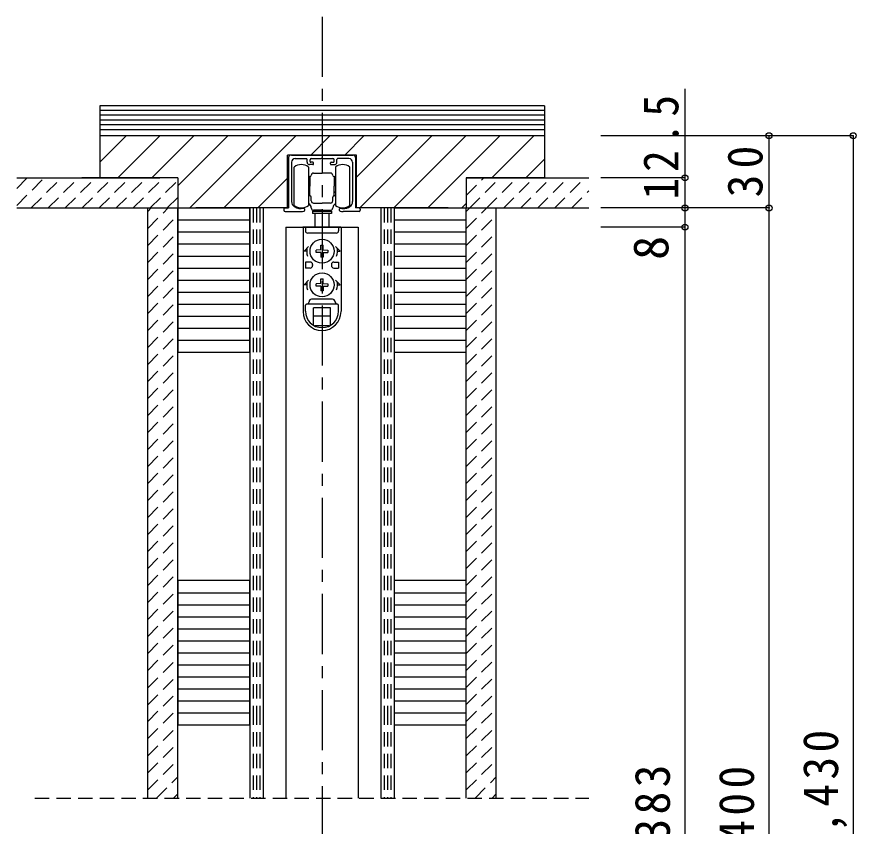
# Model space of a CAD drawing. Units: millimetres, scale not verified. Extents: x -1000 to 950, y -718 to 696.
# Drawn here: x -548 to -198.8, y -206.7 to 129.9 of the extents above; entities that cross this region are included whole.
import ezdxf
from ezdxf.enums import TextEntityAlignment as Align

# ---------------------------------------------------------------- set-up
doc = ezdxf.new("R2010")
doc.units = ezdxf.units.MM
doc.header["$LTSCALE"] = 5
doc.header["$PDMODE"] = 32
doc.header["$PDSIZE"] = 2.5
doc.linetypes.add('CHAIN1', pattern=[8, 5, -1, 1, -1])
doc.linetypes.add('DASHED1', pattern=[1.8, 1.2, -0.6])
doc.layers.add('5-0', color=7, linetype='Continuous')
doc.layers.add('5-B', color=4, linetype='Continuous')
doc.styles.add('ＭＳ ゴシック', font='')
doc.styles.get('ＭＳ ゴシック').set_extended_font_data('MS Gothic')

msp = doc.modelspace()

# ---------------------------------------------------------------- linework, layer by layer
at = {"layer": '5-0', "color": 4, "linetype": 'CHAIN1'}
msp.add_line((-421, 129.91), (-421, -567.5), dxfattribs=at)
at = {"layer": '5-0', "color": 3}
for p, q in [((-513.5, 92.936), (-513.5, 62.936)), ((-328.5, 92.936), (-513.5, 92.936)), ((-328.5, 90.936), (-513.5, 90.936)), ((-328.5, 92.936), (-328.5, 62.936)), ((-328.5, 88.936), (-513.5, 88.936)), ((-328.5, 86.936), (-513.5, 86.936)), ((-328.5, 84.936), (-513.5, 84.936)), ((-328.5, 82.936), (-513.5, 82.936)), ((-513.5, 69.494), (-502.558, 80.436)), ((-328.5, 80.436), (-513.5, 80.436)), ((-505.916, 62.936), (-488.416, 80.436)), ((-491.774, 62.936), (-474.274, 80.436)), ((-481, 59.568), (-460.132, 80.436)), ((-475.99, 50.436), (-445.99, 80.436)), ((-461.847, 50.436), (-431.847, 80.436)), ((-425.705, 72.436), (-417.705, 80.436)), ((-411.563, 72.436), (-403.563, 80.436)), ((-406.6, 63.257), (-389.421, 80.436)), ((-405.279, 50.436), (-375.279, 80.436)), ((-391.137, 50.436), (-361.137, 80.436)), ((-376.995, 50.436), (-346.995, 80.436)), ((-350.352, 62.936), (-332.852, 80.436)), ((-435.4, 50.436), (-435.4, 72.436)), ((-406.6, 72.436), (-435.4, 72.436)), ((-406.6, 50.436), (-406.6, 72.436)), ((-336.21, 62.936), (-328.5, 70.646)), ((-481, 62.936), (-521, 62.936)), ((-481, 62.936), (-481, 50.436)), ((-361, 62.936), (-328.5, 62.936)), ((-361, 62.936), (-361, 50.436)), ((-328.5, 62.936), (-361, 62.936)), ((-447.705, 50.436), (-435.4, 62.741)), ((-481, 50.436), (-451, 50.436)), ((-481, 50.436), (-481, 20.436)), ((-435.4, 50.436), (-473.5, 50.436)), ((-435.4, 50.436), (-451, 50.436)), ((-368.5, 50.436), (-406.601, 50.436)), ((-391, 50.436), (-406.6, 50.436)), ((-391, 50.436), (-361, 50.436)), ((-391, 50.436), (-391, 20.436)), ((-362.852, 50.436), (-361, 52.288)), ((-481, 20.436), (-481, -9.564)), ((-481, 20.436), (-451, 20.436)), ((-391, 20.436), (-391, -9.564)), ((-391, 20.436), (-361, 20.436)), ((-481, -9.564), (-451, -9.564)), ((-391, -9.564), (-361, -9.564)), ((-481, -104.564), (-481, -134.564)), ((-451, -104.564), (-481, -104.564)), ((-391, -104.564), (-391, -134.564)), ((-361, -104.564), (-391, -104.564)), ((-481, -134.564), (-481, -164.564)), ((-481, -134.564), (-451, -134.564)), ((-391, -134.564), (-391, -164.564)), ((-391, -134.564), (-361, -134.564)), ((-481, -164.564), (-451, -164.564)), ((-391, -164.564), (-361, -164.564))]:
    msp.add_line(p, q, dxfattribs=at)
at = {"layer": '5-0'}
for p, q in [((-434.9, 71.436), (-434.9, 65.565)), ((-433.7, 72.436), (-433.882, 72.436)), ((-433.7, 72.436), (-408.1, 72.436)), ((-432.2, 70.936), (-427.5, 70.936)), ((-427.2, 69.436), (-427.2, 70.636)), ((-426, 69.736), (-426, 70.436)), ((-421, 71.236), (-420.48, 70.936)), ((-421, 70.554), (-421, 64.757)), ((-420.48, 70.936), (-416.5, 70.936)), ((-416, 69.736), (-416, 70.436)), ((-414.8, 69.436), (-414.8, 70.636)), ((-409.8, 70.936), (-414.5, 70.936)), ((-407.1, 71.436), (-407.1, 65.794)), ((-434.9, 68.663), (-434.9, 50.436)), ((-433.7, 69.436), (-433.7, 53.065)), ((-432.6, 51.436), (-432.6, 67.436)), ((-426.6, 67.436), (-426.6, 59.436)), ((-424.8, 68.436), (-426.2, 68.436)), ((-424.8, 69.436), (-425.7, 69.436)), ((-424.5, 68.736), (-424.5, 69.136)), ((-417.5, 68.736), (-417.5, 69.136)), ((-417.2, 69.436), (-416.3, 69.436)), ((-417.2, 68.436), (-415.8, 68.436)), ((-415.4, 67.436), (-415.4, 59.436)), ((-409.4, 51.436), (-409.4, 67.436)), ((-408.3, 69.436), (-408.3, 53.065)), ((-407.1, 68.663), (-407.1, 50.436)), ((-426.6, 63.436), (-426.3, 63.436)), ((-426.1, 63.236), (-426.3, 63.436)), ((-426, 63.436), (-426.1, 63.436)), ((-426.1, 63.436), (-426.1, 59.436)), ((-424.5, 64.936), (-421, 64.936)), ((-417.5, 64.936), (-421, 64.936)), ((-416, 63.436), (-415.9, 63.436)), ((-415.9, 63.236), (-415.7, 63.436)), ((-415.9, 63.436), (-415.9, 59.436)), ((-415.4, 63.436), (-415.7, 63.436)), ((-426.6, 61.936), (-426.1, 61.936)), ((-426.6, 59.436), (-426.6, 51.436)), ((-426.3, 61.936), (-426.1, 62.136)), ((-426.1, 55.436), (-426.1, 59.436)), ((-415.7, 61.936), (-415.9, 62.136)), ((-415.4, 61.936), (-415.9, 61.936)), ((-415.9, 55.436), (-415.9, 59.436)), ((-415.4, 59.436), (-415.4, 51.436)), ((-426.6, 56.936), (-426.1, 56.936)), ((-426.1, 56.736), (-426.3, 56.936)), ((-415.4, 56.936), (-415.9, 56.936)), ((-415.9, 56.736), (-415.7, 56.936)), ((-434.9, 53.034), (-434.9, 52.961)), ((-426.6, 55.436), (-426.3, 55.436)), ((-426.1, 55.636), (-426.3, 55.436)), ((-426, 55.436), (-426.1, 55.436)), ((-425.5, 53.436), (-425.5, 54.936)), ((-424.5, 52.436), (-421, 52.436)), ((-417.5, 52.436), (-421, 52.436)), ((-416.5, 53.436), (-416.5, 54.936)), ((-416, 55.436), (-415.9, 55.436)), ((-415.9, 55.636), (-415.7, 55.436)), ((-415.4, 55.436), (-415.7, 55.436)), ((-436.9, 49.936), (-436.9, 49.436)), ((-436.4, 50.436), (-434.9, 50.436)), ((-436.4, 48.936), (-429.8, 48.936)), ((-428.25, 49.986), (-428.25, 49.37)), ((-425, 49.136), (-425, 48.136)), ((-421, 49.436), (-424.5, 49.436)), ((-424, 49.436), (-424, 49.136)), ((-421, 49.436), (-417.5, 49.436)), ((-418, 49.436), (-418, 49.136)), ((-413.75, 49.37), (-413.75, 49.986)), ((-405.6, 48.936), (-412.2, 48.936)), ((-405.6, 50.436), (-407.1, 50.436)), ((-405.1, 49.936), (-405.1, 49.436)), ((-481, 45.436), (-451, 45.436)), ((-417, 48.136), (-425, 48.136)), ((-424, 48.136), (-424, 42.436)), ((-418, 42.436), (-418, 48.136)), ((-391, 45.436), (-361, 45.436)), ((-413.144, 42.436), (-428.944, 42.436)), ((-428.901, 42.436), (-428.901, 7.536)), ((-427.901, 42.436), (-427.901, 40.936)), ((-414.101, 42.436), (-414.101, 40.936)), ((-413.101, 42.436), (-413.101, 7.536)), ((-481, 40.436), (-451, 40.436)), ((-415.101, 39.936), (-426.901, 39.936)), ((-391, 40.436), (-361, 40.436)), ((-481, 35.436), (-451, 35.436)), ((-391, 35.436), (-361, 35.436)), ((-426.658, 34.436), (-428.501, 32.436)), ((-427.401, 32.436), (-428.501, 32.436)), ((-421.521, 32.956), (-423.451, 32.922)), ((-423.451, 31.95), (-423.451, 32.922)), ((-421.521, 31.916), (-423.451, 31.95)), ((-421.521, 32.956), (-421.487, 34.886)), ((-421.521, 31.916), (-421.487, 29.986)), ((-421.487, 34.886), (-420.515, 34.886)), ((-420.481, 32.956), (-420.515, 34.886)), ((-420.481, 31.916), (-420.515, 29.986)), ((-420.481, 32.956), (-418.551, 32.922)), ((-420.481, 31.916), (-418.551, 31.95)), ((-418.551, 32.922), (-418.551, 31.95)), ((-415.344, 34.436), (-413.501, 32.436)), ((-414.601, 32.436), (-413.501, 32.436)), ((-481, 30.436), (-451, 30.436)), ((-420.515, 29.986), (-421.487, 29.986)), ((-391, 30.436), (-361, 30.436)), ((-481, 25.436), (-451, 25.436)), ((-425.901, 27.936), (-427.901, 27.936)), ((-427.901, 27.936), (-427.901, 25.436)), ((-425.901, 25.436), (-427.901, 25.436)), ((-424.901, 26.936), (-424.901, 26.436)), ((-417.101, 26.936), (-417.101, 26.436)), ((-416.101, 27.936), (-414.101, 27.936)), ((-416.101, 25.436), (-414.101, 25.436)), ((-414.101, 27.936), (-414.101, 25.436)), ((-391, 25.436), (-361, 25.436)), ((-426.658, 20.436), (-428.501, 18.436)), ((-427.401, 18.436), (-428.501, 18.436)), ((-421.521, 18.956), (-423.451, 18.922)), ((-423.451, 17.95), (-423.451, 18.922)), ((-421.521, 17.916), (-423.451, 17.95)), ((-421.521, 18.956), (-421.487, 20.886)), ((-421.521, 17.916), (-421.487, 15.986)), ((-421.487, 20.886), (-420.515, 20.886)), ((-420.481, 18.956), (-420.515, 20.886)), ((-420.481, 17.916), (-420.515, 15.986)), ((-420.481, 18.956), (-418.551, 18.922)), ((-420.481, 17.916), (-418.551, 17.95)), ((-418.551, 18.922), (-418.551, 17.95)), ((-415.344, 20.436), (-413.501, 18.436)), ((-414.601, 18.436), (-413.501, 18.436)), ((-481, 15.436), (-451, 15.436)), ((-420.515, 15.986), (-421.487, 15.986)), ((-391, 15.436), (-361, 15.436)), ((-416.601, 12.436), (-425.401, 12.436)), ((-481, 10.436), (-451, 10.436)), ((-427.901, 7.536), (-427.901, 9.936)), ((-414.601, 10.436), (-427.401, 10.436)), ((-424.501, 1.59), (-424.501, 8.936)), ((-417.501, 8.936), (-424.501, 8.936)), ((-417.501, 1.59), (-417.501, 8.936)), ((-414.101, 7.536), (-414.101, 9.936)), ((-391, 10.436), (-361, 10.436)), ((-481, 5.436), (-451, 5.436)), ((-417.501, 5.436), (-424.501, 5.436)), ((-391, 5.436), (-361, 5.436)), ((-481, 0.436), (-451, 0.436)), ((-417.973, 1.336), (-424.029, 1.336)), ((-391, 0.436), (-361, 0.436)), ((-481, -4.564), (-451, -4.564)), ((-391, -4.564), (-361, -4.564)), ((-481, -109.564), (-451, -109.564)), ((-391, -109.564), (-361, -109.564)), ((-481, -114.564), (-451, -114.564)), ((-391, -114.564), (-361, -114.564)), ((-481, -119.564), (-451, -119.564)), ((-391, -119.564), (-361, -119.564)), ((-481, -124.564), (-451, -124.564)), ((-391, -124.564), (-361, -124.564)), ((-481, -129.564), (-451, -129.564)), ((-391, -129.564), (-361, -129.564)), ((-481, -139.564), (-451, -139.564)), ((-391, -139.564), (-361, -139.564)), ((-481, -144.564), (-451, -144.564)), ((-391, -144.564), (-361, -144.564)), ((-481, -149.564), (-451, -149.564)), ((-391, -149.564), (-361, -149.564)), ((-481, -154.564), (-451, -154.564)), ((-391, -154.564), (-361, -154.564)), ((-481, -159.564), (-451, -159.564)), ((-391, -159.564), (-361, -159.564))]:
    msp.add_line(p, q, dxfattribs=at)
at = {"layer": '5-0', "color": 2}
for p, q in [((-548, 62.936), (-488.5, 62.936)), ((-361, 62.936), (-310, 62.936)), ((-548, 50.436), (-481, 50.436)), ((-493.5, -158.564), (-493.5, 50.436)), ((-481, -158.564), (-481, 50.436)), ((-451, 50.436), (-451, -158.564)), ((-445.5, 50.436), (-445.5, -158.564)), ((-396.5, 50.436), (-396.5, -158.564)), ((-391, 50.436), (-391, -158.564)), ((-361, 50.436), (-310, 50.436)), ((-361, -158.564), (-361, 50.436)), ((-348.5, -158.564), (-348.5, 50.436)), ((-493.5, -194.986), (-493.5, -158.564)), ((-481, -194.986), (-481, -158.564)), ((-451, -158.564), (-451, -194.986)), ((-445.5, -158.564), (-445.5, -194.986)), ((-396.5, -158.564), (-396.5, -194.986)), ((-391, -158.564), (-391, -194.986)), ((-361, -194.986), (-361, -158.564)), ((-348.5, -194.986), (-348.5, -158.564))]:
    msp.add_line(p, q, dxfattribs=at)
at = {"layer": '5-0', "color": 4, "linetype": 'DASHED1'}
for p, q in [((-548, 58.548), (-543.612, 62.936)), ((-548, 51.477), (-536.541, 62.936)), ((-541.97, 50.436), (-529.47, 62.936)), ((-534.899, 50.436), (-522.399, 62.936)), ((-527.828, 50.436), (-515.328, 62.936)), ((-520.757, 50.436), (-508.257, 62.936)), ((-513.686, 50.436), (-501.186, 62.936)), ((-506.615, 50.436), (-494.115, 62.936)), ((-499.544, 50.436), (-487.044, 62.936)), ((-361, 55.622), (-353.686, 62.936)), ((-359.544, 50.436), (-347.044, 62.936)), ((-352.473, 50.436), (-339.973, 62.936)), ((-345.402, 50.436), (-332.902, 62.936)), ((-338.331, 50.436), (-325.831, 62.936)), ((-331.26, 50.436), (-318.76, 62.936)), ((-324.189, 50.436), (-311.689, 62.936)), ((-492.473, 50.436), (-481, 61.909)), ((-317.118, 50.436), (-310, 57.554)), ((-485.402, 50.436), (-481, 54.838)), ((-493.5, 48.98), (-492.044, 50.436)), ((-493.5, 41.909), (-484.973, 50.436)), ((-485.072, 50.337), (-485.025, 50.384)), ((-485.025, 50.384), (-484.973, 50.436)), ((-449.625, 50.436), (-449.625, -158.564)), ((-448.25, 50.436), (-448.25, -158.564)), ((-446.875, 50.436), (-446.875, -158.564)), ((-395.125, 50.436), (-395.125, -158.564)), ((-393.75, 50.436), (-393.75, -158.564)), ((-392.375, 50.436), (-392.375, -158.564)), ((-361, 48.98), (-359.544, 50.436)), ((-361, 41.909), (-352.473, 50.436)), ((-493.5, 34.838), (-481, 47.338)), ((-361, 34.838), (-348.5, 47.338)), ((-493.5, 27.767), (-481, 40.267)), ((-361, 27.767), (-348.5, 40.267)), ((-493.5, 20.696), (-481, 33.196)), ((-361, 20.696), (-348.5, 33.196)), ((-493.5, 13.625), (-481, 26.125)), ((-361, 13.625), (-348.5, 26.125)), ((-493.5, 6.554), (-481, 19.054)), ((-361, 6.554), (-348.5, 19.054)), ((-493.5, -0.518), (-481, 11.982)), ((-361, -0.518), (-348.5, 11.982)), ((-493.5, -7.589), (-481, 4.911)), ((-361, -7.589), (-348.5, 4.911)), ((-493.5, -14.66), (-481, -2.16)), ((-361, -14.66), (-348.5, -2.16)), ((-493.5, -21.731), (-481, -9.231)), ((-361, -21.731), (-348.5, -9.231)), ((-493.5, -28.802), (-481, -16.302)), ((-361, -28.802), (-348.5, -16.302)), ((-493.5, -35.873), (-481, -23.373)), ((-361, -35.873), (-348.5, -23.373)), ((-493.5, -42.944), (-481, -30.444)), ((-361, -42.944), (-348.5, -30.444)), ((-493.5, -50.015), (-481, -37.515)), ((-361, -50.015), (-348.5, -37.515)), ((-493.5, -57.086), (-481, -44.586)), ((-361, -57.086), (-348.5, -44.586)), ((-493.5, -64.157), (-481, -51.657)), ((-361, -64.157), (-348.5, -51.657)), ((-493.5, -71.228), (-481, -58.728)), ((-361, -71.228), (-348.5, -58.728)), ((-493.5, -78.299), (-481, -65.799)), ((-361, -78.299), (-348.5, -65.799)), ((-493.5, -85.37), (-481, -72.87)), ((-361, -85.37), (-348.5, -72.87)), ((-493.5, -92.441), (-481, -79.941)), ((-361, -92.441), (-348.5, -79.941)), ((-493.5, -99.512), (-481, -87.012)), ((-361, -99.512), (-348.5, -87.012)), ((-493.5, -106.584), (-481, -94.084)), ((-361, -106.584), (-348.5, -94.084)), ((-493.5, -113.655), (-481, -101.155)), ((-361, -113.655), (-348.5, -101.155)), ((-493.5, -120.726), (-481, -108.226)), ((-361, -120.726), (-348.5, -108.226)), ((-493.5, -127.797), (-481, -115.297)), ((-361, -127.797), (-348.5, -115.297)), ((-493.5, -134.868), (-481, -122.368)), ((-361, -134.868), (-348.5, -122.368)), ((-493.5, -141.939), (-481, -129.439)), ((-361, -141.939), (-348.5, -129.439)), ((-493.5, -149.162), (-481, -136.662)), ((-361, -149.01), (-348.5, -136.51)), ((-493.5, -156.233), (-481, -143.733)), ((-361, -156.081), (-348.5, -143.581)), ((-493.5, -163.152), (-481, -150.652)), ((-361, -163.152), (-348.5, -150.652)), ((-493.5, -170.223), (-481, -157.723)), ((-449.625, -158.564), (-449.625, -194.986)), ((-448.25, -158.564), (-448.25, -194.986)), ((-446.875, -158.564), (-446.875, -194.986)), ((-395.125, -158.564), (-395.125, -194.986)), ((-393.75, -158.564), (-393.75, -194.986)), ((-392.375, -158.564), (-392.375, -194.986)), ((-361, -170.223), (-348.5, -157.723)), ((-493.5, -177.446), (-481, -164.946)), ((-361, -177.446), (-348.5, -164.946)), ((-493.5, -184.517), (-481, -172.017)), ((-361, -184.517), (-348.5, -172.017)), ((-493.5, -191.588), (-481, -179.088)), ((-361, -191.588), (-348.5, -179.088)), ((-489.826, -194.986), (-481, -186.159)), ((-357.326, -194.986), (-348.5, -186.159)), ((-540.5, -194.986), (-310, -194.986)), ((-482.755, -194.986), (-481, -193.23)), ((-350.255, -194.986), (-348.5, -193.23))]:
    msp.add_line(p, q, dxfattribs=at)
at = {"layer": '5-0', "color": 6}
for p, q in [((-436, 42.436), (-436, -158.564)), ((-436, 42.436), (-406, 42.436)), ((-406, 42.436), (-406, -158.564)), ((-436, -158.564), (-436, -194.986)), ((-406, -158.564), (-406, -194.986))]:
    msp.add_line(p, q, dxfattribs=at)
at = {"layer": '5-0'}
for points in [[(-425.5, 70.936), (-421.52, 70.936), (-421, 71.236)], [(-425, 49.136), (-417, 49.136), (-417, 48.136)]]:
    msp.add_lwpolyline(points, dxfattribs=at)
at = {"layer": '5-0', "color": 3}
for points in [[(-451, -9.564), (-451, 20.436), (-451, 50.436)], [(-361, -9.564), (-361, 20.436), (-361, 50.436)], [(-451, -164.564), (-451, -134.564), (-451, -104.564)], [(-361, -164.564), (-361, -134.564), (-361, -104.564)]]:
    msp.add_lwpolyline(points, dxfattribs=at)
at = {"layer": '5-0'}
for centre in [(-421.001, 32.436), (-421.001, 18.436)]:
    msp.add_circle(centre, 5, dxfattribs=at)
for centre, radius, start, end in [((-433.9, 71.436), 1, 90, 180), ((-432.2, 69.436), 1.5, 90, 180), ((-427.5, 70.636), 0.3, 0, 90), ((-425.5, 70.436), 0.5, 90, 180), ((-416.5, 70.436), 0.5, 0, 90), ((-414.5, 70.636), 0.3, 90, 180), ((-409.8, 69.436), 1.5, 0, 90), ((-408.1, 71.436), 1, 0, 90), ((-429.6, 63.436), 5, 53.1301, 126.8699), ((-426.2, 69.436), 1, 180, 270), ((-425.7, 69.736), 0.3, 180, 270), ((-424.8, 69.136), 0.3, 0, 90), ((-424.8, 68.736), 0.3, 270, 0), ((-417.2, 69.136), 0.3, 90, 180), ((-417.2, 68.736), 0.3, 180, 270), ((-416.3, 69.736), 0.3, 270, 0), ((-415.8, 69.436), 1, 270, 0), ((-412.4, 63.436), 5, 53.1301, 126.8699), ((-426, 63.936), 0.5, 270, 0), ((-424.5, 63.936), 1, 90, 180), ((-417.5, 63.936), 1, 0, 90), ((-416, 63.936), 0.5, 180, 270), ((-431.2, 53.065), 2.5, 180, 235.9442), ((-426, 54.936), 0.5, 0, 90), ((-424.5, 53.436), 1, 180, 270), ((-417.5, 53.436), 1, 270, 0), ((-416, 54.936), 0.5, 90, 180), ((-410.8, 53.065), 2.5, 304.0558, 0), ((-436.4, 49.936), 0.5, 90, 180), ((-436.4, 49.436), 0.5, 180, 270), ((-429.6, 55.436), 5, 233.1301, 306.8699), ((-429.8, 55.136), 5, 235.9442, 283.64168), ((-429.8, 55.136), 6.2, 270, 282.23163), ((-428.55, 49.986), 0.3, 360, 103.64168), ((-428.55, 49.37), 0.3, 282.23163, 0), ((-427.5, 50.436), 2, 0, 63.25632), ((-424.5, 50.436), 1, 180, 270), ((-417.5, 50.436), 1, 270, 0), ((-414.5, 50.436), 2, 116.74368, 180), ((-412.4, 55.436), 5, 233.1301, 306.8699), ((-413.45, 49.986), 0.3, 76.35832, 180), ((-413.45, 49.37), 0.3, 180, 257.76837), ((-412.2, 55.136), 6.2, 257.76837, 270), ((-412.2, 55.136), 5, 256.35832, 270), ((-412.2, 55.136), 5, 270, 304.0558), ((-405.6, 49.936), 0.5, 0, 90), ((-405.6, 49.436), 0.5, 270, 0), ((-426.901, 40.936), 1, 180, 270), ((-415.101, 40.936), 1, 270, 0), ((-421.001, 32.436), 6.4, 167.82427, 198.20996), ((-421.001, 32.436), 6.4, 341.79004, 12.17573), ((-425.901, 26.936), 1, 0, 90), ((-425.901, 26.436), 1, 270, 0), ((-416.101, 26.936), 1, 90, 180), ((-416.101, 26.436), 1, 180, 270), ((-421.001, 18.436), 6.4, 167.82427, 198.20996), ((-421.001, 18.436), 6.4, 341.79004, 12.17573), ((-427.401, 11.436), 1, 270, 0), ((-425.401, 11.436), 1, 90, 180), ((-416.601, 11.436), 1, 0, 90), ((-414.601, 11.436), 1, 180, 270), ((-421.001, 7.336), 7.9, 180, 0), ((-427.401, 9.936), 0.5, 90, 180), ((-421.001, 7.536), 6.9, 180, 0), ((-414.601, 9.936), 0.5, 0, 90)]:
    msp.add_arc(centre, radius, start, end, dxfattribs=at)
at = {"layer": '5-B'}
for p, q in [((-270, 99.984), (-270, 50.436)), ((-235, 80.436), (-305, 80.436)), ((-235, 50.436), (-235, 80.436)), ((-200, 80.436), (-235, 80.436)), ((-200, 80.436), (-200, -555.5)), ((-270, 62.936), (-305, 62.936)), ((-270, 50.436), (-305, 50.436)), ((-270, 50.436), (-270, 42.436)), ((-235, 50.436), (-270, 50.436)), ((-235, -555.5), (-235, 50.436)), ((-270, 42.436), (-305, 42.436)), ((-270, 42.436), (-270, -546.5))]:
    msp.add_line(p, q, dxfattribs=at)
at = {"layer": '5-B', "color": 7}
for p in [(-235, 80.436), (-200, 80.436), (-270, 62.936), (-270, 50.436), (-235, 50.436), (-270, 42.436)]:
    msp.add_point(p, dxfattribs=at)

# ---------------------------------------------------------------- texts
at = {"layer": '5-B', "color": 7, "style": 'ＭＳ ゴシック'}
msp.add_text('8', height=14.66, rotation=90, dxfattribs=at).set_placement((-272.5, 28.826), align=Align.BOTTOM_LEFT)
at = {"layer": '5-B', "color": 7, "char_height": 14.66, "attachment_point": 7, "rotation": 90, "style": 'ＭＳ ゴシック'}
for s, insert in [('\\T1.28;\\W0.9;12.5', (-272.5, 53.93)), ('\\T1.27;\\W0.95;30', (-237.5, 54.811)), ('\\T1.19;\\W0.95;枠外＝2,430', (-202.5, -288.949)), ('\\T1.19;\\W0.95;ＤＨ＝2,383', (-272.5, -303.449)), ('\\T1.19;\\W0.95;枠内＝2,400', (-237.5, -303.949))]:
    msp.add_mtext(s, dxfattribs=dict(at, insert=insert))

doc.saveas('drawing.dxf')
